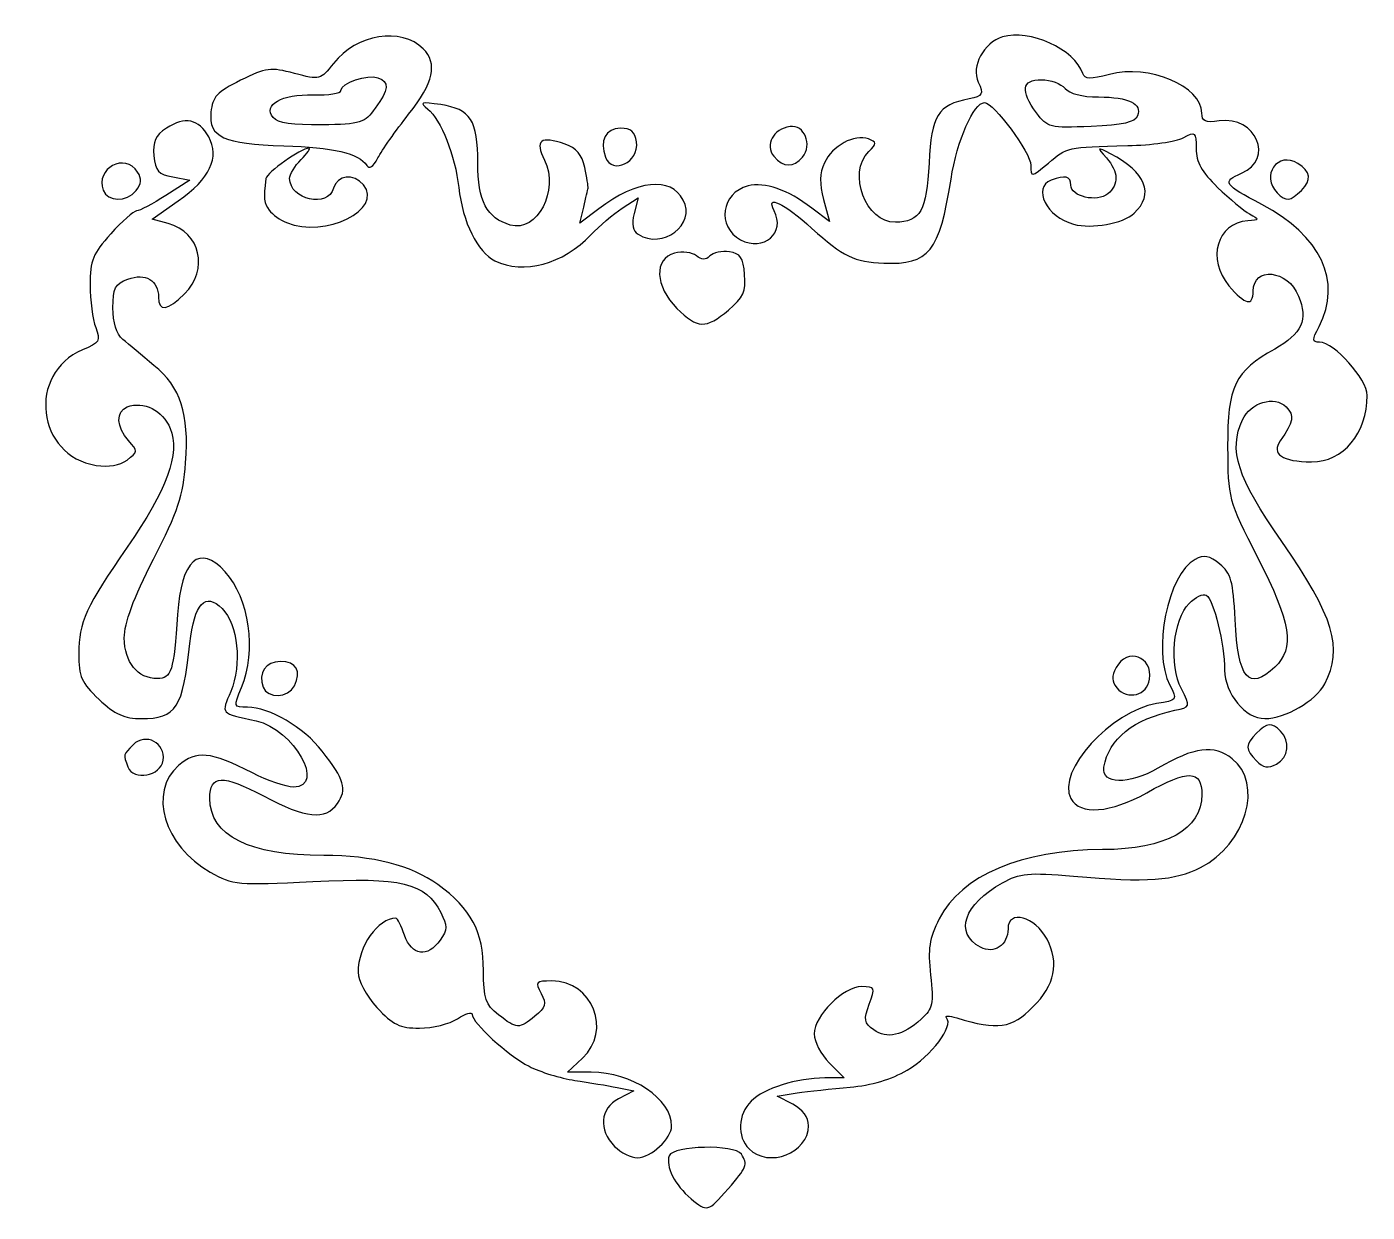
# Model space of a CAD drawing. Header units: centimetres. Extents: x -14.4 to 12.9, y -9.9 to 14.2.
import ezdxf

# ---------------------------------------------------------------- set-up
doc = ezdxf.new("R2010")
doc.units = ezdxf.units.CM
doc.header["$MEASUREMENT"] = 0
doc.layers.add('Layer 1', color=7, linetype='Continuous')

msp = doc.modelspace()

# ---------------------------------------------------------------- linework, layer by layer
at = {"layer": 'Layer 1', "color": 16}
for points, knots in [([(-7.49424, 11.41788), (-7.64506, 11.66191), (-8.18621, 11.7904), (-9.18338, 11.81896), (-9.18338, 11.81896), (-10.41487, 11.85422), (-10.72022, 11.99459), (-10.67099, 12.50282), (-10.67099, 12.50282), (-10.64061, 12.81645), (-10.54826, 12.91611), (-10.067, 13.15463), (-10.067, 13.15463), (-9.54697, 13.41237), (-9.45405, 13.42422), (-8.96938, 13.29459), (-8.96938, 13.29459), (-8.44957, 13.15556), (-8.43494, 13.1593), (-8.16919, 13.49886), (-8.16919, 13.49886), (-7.70145, 14.09652), (-6.78956, 14.24415), (-6.34035, 13.79493), (-6.34035, 13.79493), (-6.04172, 13.4963), (-6.12906, 13.1047), (-6.63786, 12.46103), (-6.63786, 12.46103), (-6.9019, 12.12699), (-7.18423, 11.7259), (-7.26526, 11.56972), (-7.26526, 11.56972), (-7.35972, 11.38766), (-7.44189, 11.33317), (-7.49424, 11.41788)], [0, 0, 0, 0, 0.1, 0.1, 0.1, 0.1, 0.2, 0.2, 0.2, 0.2, 0.3, 0.3, 0.3, 0.3, 0.4, 0.4, 0.4, 0.4, 0.5, 0.5, 0.5, 0.5, 0.6, 0.6, 0.6, 0.6, 0.7, 0.7, 0.7, 0.7, 0.8, 0.8, 0.8, 0.8, 1, 1, 1, 1]), ([(0.30489, -8.63317), (0.05555, -8.38383), (0.07517, -7.93253), (0.34718, -7.66052), (0.34718, -7.66052), (0.60638, -7.40133), (1.28258, -7.18938), (1.85335, -7.18844), (1.85335, -7.18844), (1.85335, -7.18844), (2.24717, -7.18779), (2.24717, -7.18779), (2.24717, -7.18779), (2.24717, -7.18779), (1.94057, -6.8812), (1.94057, -6.8812), (1.94057, -6.8812), (1.77194, -6.71257), (1.63398, -6.44688), (1.63398, -6.29078), (1.63398, -6.29078), (1.63398, -5.91931), (2.22975, -5.32708), (2.60343, -5.32708), (2.60343, -5.32708), (2.87861, -5.32708), (2.88629, -5.34489), (2.75778, -5.68536), (2.75778, -5.68536), (2.63976, -5.99803), (2.65137, -6.06472), (2.849, -6.20923), (2.849, -6.20923), (3.11472, -6.40353), (3.44683, -6.32776), (3.81765, -5.98825), (3.81765, -5.98825), (4.05395, -5.7719), (4.07449, -5.67537), (4.00844, -5.09157), (4.00844, -5.09157), (3.94762, -4.55394), (3.97911, -4.34973), (4.18516, -3.94584), (4.18516, -3.94584), (4.63776, -3.05868), (5.8579, -2.54127), (7.51639, -2.53323), (7.51639, -2.53323), (8.81214, -2.52694), (9.54202, -2.12255), (9.54202, -1.41093), (9.54202, -1.41093), (9.54202, -0.90709), (9.26171, -0.89763), (8.41931, -1.37305), (8.41931, -1.37305), (7.68352, -1.78831), (7.0529, -1.83626), (6.86812, -1.491), (6.86812, -1.491), (6.57259, -0.93879), (7.68879, 0.29543), (8.61813, 0.44404), (8.61813, 0.44404), (9.04287, 0.51196), (9.04727, 0.51805), (8.88962, 0.82018), (8.88962, 0.82018), (8.53005, 1.50933), (8.84686, 3.08523), (9.40504, 3.38396), (9.40504, 3.38396), (9.58659, 3.48112), (9.69504, 3.46072), (9.90628, 3.28967), (9.90628, 3.28967), (10.13796, 3.10206), (10.18211, 2.94296), (10.2204, 2.15748), (10.2204, 2.15748), (10.27954, 0.94434), (10.49393, 0.68874), (11.03192, 1.18996), (11.03192, 1.18996), (11.44307, 1.573), (11.36148, 2.08941), (10.6786, 3.42622), (10.6786, 3.42622), (10.07757, 4.6028), (10.07074, 4.62807), (10.06806, 5.68294), (10.06806, 5.68294), (10.06493, 6.91203), (10.2126, 7.21804), (11.02893, 7.67419), (11.02893, 7.67419), (11.58229, 7.98339), (11.71349, 8.27512), (11.51486, 8.75464), (11.51486, 8.75464), (11.2926, 9.29125), (10.58867, 9.36678), (10.58867, 8.85402), (10.58867, 8.85402), (10.58867, 8.53629), (10.42309, 8.57323), (10.09395, 8.9644), (10.09395, 8.9644), (9.63638, 9.50819), (9.84857, 10.24141), (10.47723, 10.28876), (10.47723, 10.28876), (10.71662, 10.3068), (10.71921, 10.31582), (10.51708, 10.4276), (10.51708, 10.4276), (10.39819, 10.49336), (10.10399, 10.73725), (9.86331, 10.96958), (9.86331, 10.96958), (9.53924, 11.28242), (9.42572, 11.48712), (9.42572, 11.75866), (9.42572, 11.75866), (9.42572, 12.10345), (9.41012, 12.11685), (9.16406, 11.98331), (9.16406, 11.98331), (9.02015, 11.9052), (8.5099, 11.83213), (8.03019, 11.82092), (8.03019, 11.82092), (6.77864, 11.79168), (6.80293, 11.79698), (6.41098, 11.46718), (6.41098, 11.46718), (6.05874, 11.17079), (6.05318, 11.17003), (6.05318, 11.41853), (6.05318, 11.41853), (6.05318, 11.6753), (5.29687, 12.69861), (5.1071, 12.69861), (5.1071, 12.69861), (4.88722, 12.69861), (4.55051, 11.92856), (4.42517, 11.13904), (4.42517, 11.13904), (4.18901, 9.65155), (3.9799, 9.39069), (3.05178, 9.4258), (3.05178, 9.4258), (2.44966, 9.44857), (2.22326, 9.55813), (1.58812, 10.13404), (1.58812, 10.13404), (1.00986, 10.65838), (0.63557, 10.83346), (0.8168, 10.49482), (0.8168, 10.49482), (1.0565, 10.04694), (0.60151, 9.65099), (0.13441, 9.90097), (0.13441, 9.90097), (-0.35917, 10.16513), (-0.26342, 10.86139), (0.28545, 10.99915), (0.28545, 10.99915), (0.62677, 11.08482), (1.09419, 10.92241), (1.58608, 10.54722), (1.58608, 10.54722), (1.58608, 10.54722), (1.94625, 10.27251), (1.94625, 10.27251), (1.94625, 10.27251), (1.94625, 10.27251), (1.82622, 10.72223), (1.82622, 10.72223), (1.82622, 10.72223), (1.73934, 11.04769), (1.74393, 11.2548), (1.84281, 11.47181), (1.84281, 11.47181), (1.99952, 11.81576), (2.46033, 12.06564), (2.74, 11.95832), (2.74, 11.95832), (2.91333, 11.89181), (2.914, 11.86871), (2.74742, 11.70213), (2.74742, 11.70213), (2.30573, 11.26045), (2.68616, 10.25157), (3.29118, 10.26012), (3.29118, 10.26012), (3.8005, 10.26732), (3.92872, 10.49187), (3.97773, 11.46244), (3.97773, 11.46244), (4.02743, 12.44657), (4.15073, 12.64496), (4.79465, 12.77685), (4.79465, 12.77685), (5.07389, 12.83404), (5.09324, 12.86889), (4.98167, 13.11375), (4.98167, 13.11375), (4.83244, 13.44127), (5.08646, 13.91373), (5.47871, 14.03823), (5.47871, 14.03823), (6.02043, 14.21016), (6.95097, 13.7848), (7.11597, 13.28982), (7.11597, 13.28982), (7.15512, 13.17237), (7.26844, 13.16891), (7.65632, 13.27336), (7.65632, 13.27336), (8.45883, 13.48945), (9.54202, 13.03467), (9.54202, 12.48163), (9.54202, 12.48163), (9.54202, 12.31616), (9.61418, 12.28431), (9.89549, 12.32559), (9.89549, 12.32559), (10.64829, 12.43608), (11.02815, 11.54403), (10.34977, 11.25879), (10.34977, 11.25879), (9.94853, 11.09008), (9.98864, 11.02829), (10.76311, 10.62202), (10.76311, 10.62202), (11.97174, 9.988), (12.41135, 9.05249), (11.93224, 8.13404), (11.93224, 8.13404), (11.78478, 7.85135), (11.78621, 7.81423), (11.94459, 7.81423), (11.94459, 7.81423), (12.2377, 7.81423), (12.91457, 7.05668), (12.91457, 6.72863), (12.91457, 6.72863), (12.91457, 5.95498), (12.42598, 5.37119), (11.78069, 5.37382), (11.78069, 5.37382), (11.18048, 5.37627), (10.94926, 5.53226), (11.14181, 5.80484), (11.14181, 5.80484), (11.41219, 6.18758), (11.43534, 6.31964), (11.26234, 6.49263), (11.26234, 6.49263), (11.02323, 6.73175), (10.53361, 6.58745), (10.37067, 6.22984), (10.37067, 6.22984), (10.0847, 5.6022), (10.25538, 5.07335), (11.17088, 3.75035), (11.17088, 3.75035), (12.24133, 2.20344), (12.42853, 1.58332), (12.04748, 0.84645), (12.04748, 0.84645), (11.86846, 0.50027), (11.24526, 0.13878), (10.82747, 0.13878), (10.82747, 0.13878), (10.42673, 0.13878), (10.0072, 0.64506), (10.0072, 1.12865), (10.0072, 1.12865), (10.0072, 1.65199), (9.78381, 2.56155), (9.63228, 2.65521), (9.63228, 2.65521), (9.56973, 2.69386), (9.41191, 2.61884), (9.28156, 2.48849), (9.28156, 2.48849), (8.9561, 2.16303), (8.87169, 1.22941), (9.12367, 0.74214), (9.12367, 0.74214), (9.31207, 0.37781), (9.31163, 0.37639), (8.99125, 0.30874), (8.99125, 0.30874), (8.14679, 0.13042), (7.63951, -0.27595), (7.54512, -0.84973), (7.54512, -0.84973), (7.48647, -1.20629), (8.05163, -1.21774), (8.64561, -0.87202), (8.64561, -0.87202), (9.39119, -0.43806), (9.78922, -0.38739), (10.1602, -0.6792), (10.1602, -0.6792), (10.80272, -1.18461), (10.44333, -2.42507), (9.51753, -2.89738), (9.51753, -2.89738), (8.98907, -3.16698), (8.42658, -3.20553), (6.92539, -3.07504), (6.92539, -3.07504), (6.00378, -2.99492), (5.83055, -3.0108), (5.47544, -3.20793), (5.47544, -3.20793), (4.68588, -3.64624), (4.48582, -4.23434), (5.02764, -4.52431), (5.02764, -4.52431), (5.3017, -4.67099), (5.588, -4.47969), (5.588, -4.14989), (5.588, -4.14989), (5.588, -3.74876), (6.13948, -3.89421), (6.38465, -4.36), (6.38465, -4.36), (6.63977, -4.84468), (6.54669, -5.29099), (6.09663, -5.74105), (6.09663, -5.74105), (5.65714, -6.18053), (5.38439, -6.21941), (4.54134, -5.96273), (4.54134, -5.96273), (4.38144, -5.91404), (4.28848, -5.91544), (4.33476, -5.96584), (4.33476, -5.96584), (4.48661, -6.13118), (4.02787, -6.73831), (3.52925, -7.03194), (3.52925, -7.03194), (3.22058, -7.2137), (2.79206, -7.34053), (2.3663, -7.37612), (2.3663, -7.37612), (1.9955, -7.40712), (1.50904, -7.46074), (1.28528, -7.49527), (1.28528, -7.49527), (1.28528, -7.49527), (0.87843, -7.55805), (0.87843, -7.55805), (0.87843, -7.55805), (0.87843, -7.55805), (1.19806, -7.72552), (1.19806, -7.72552), (1.19806, -7.72552), (1.4063, -7.83463), (1.51768, -7.98672), (1.51768, -8.16199), (1.51768, -8.16199), (1.51768, -8.71939), (0.70633, -9.03461), (0.30489, -8.63317)], [0, 0, 0, 0, 0.0106383, 0.0106383, 0.0106383, 0.0106383, 0.0212766, 0.0212766, 0.0212766, 0.0212766, 0.03191489, 0.03191489, 0.03191489, 0.03191489, 0.04255319, 0.04255319, 0.04255319, 0.04255319, 0.05319149, 0.05319149, 0.05319149, 0.05319149, 0.06382979, 0.06382979, 0.06382979, 0.06382979, 0.07446809, 0.07446809, 0.07446809, 0.07446809, 0.08510638, 0.08510638, 0.08510638, 0.08510638, 0.09574468, 0.09574468, 0.09574468, 0.09574468, 0.10638298, 0.10638298, 0.10638298, 0.10638298, 0.11702128, 0.11702128, 0.11702128, 0.11702128, 0.12765957, 0.12765957, 0.12765957, 0.12765957, 0.13829787, 0.13829787, 0.13829787, 0.13829787, 0.14893617, 0.14893617, 0.14893617, 0.14893617, 0.15957447, 0.15957447, 0.15957447, 0.15957447, 0.17021277, 0.17021277, 0.17021277, 0.17021277, 0.18085106, 0.18085106, 0.18085106, 0.18085106, 0.19148936, 0.19148936, 0.19148936, 0.19148936, 0.20212766, 0.20212766, 0.20212766, 0.20212766, 0.21276596, 0.21276596, 0.21276596, 0.21276596, 0.22340426, 0.22340426, 0.22340426, 0.22340426, 0.23404255, 0.23404255, 0.23404255, 0.23404255, 0.24468085, 0.24468085, 0.24468085, 0.24468085, 0.25531915, 0.25531915, 0.25531915, 0.25531915, 0.26595745, 0.26595745, 0.26595745, 0.26595745, 0.27659574, 0.27659574, 0.27659574, 0.27659574, 0.28723404, 0.28723404, 0.28723404, 0.28723404, 0.29787234, 0.29787234, 0.29787234, 0.29787234, 0.30851064, 0.30851064, 0.30851064, 0.30851064, 0.31914894, 0.31914894, 0.31914894, 0.31914894, 0.32978723, 0.32978723, 0.32978723, 0.32978723, 0.34042553, 0.34042553, 0.34042553, 0.34042553, 0.35106383, 0.35106383, 0.35106383, 0.35106383, 0.36170213, 0.36170213, 0.36170213, 0.36170213, 0.37234043, 0.37234043, 0.37234043, 0.37234043, 0.38297872, 0.38297872, 0.38297872, 0.38297872, 0.39361702, 0.39361702, 0.39361702, 0.39361702, 0.40425532, 0.40425532, 0.40425532, 0.40425532, 0.41489362, 0.41489362, 0.41489362, 0.41489362, 0.42553191, 0.42553191, 0.42553191, 0.42553191, 0.43617021, 0.43617021, 0.43617021, 0.43617021, 0.44680851, 0.44680851, 0.44680851, 0.44680851, 0.45744681, 0.45744681, 0.45744681, 0.45744681, 0.46808511, 0.46808511, 0.46808511, 0.46808511, 0.4787234, 0.4787234, 0.4787234, 0.4787234, 0.4893617, 0.4893617, 0.4893617, 0.4893617, 0.5, 0.5, 0.5, 0.5, 0.5106383, 0.5106383, 0.5106383, 0.5106383, 0.5212766, 0.5212766, 0.5212766, 0.5212766, 0.53191489, 0.53191489, 0.53191489, 0.53191489, 0.54255319, 0.54255319, 0.54255319, 0.54255319, 0.55319149, 0.55319149, 0.55319149, 0.55319149, 0.56382979, 0.56382979, 0.56382979, 0.56382979, 0.57446809, 0.57446809, 0.57446809, 0.57446809, 0.58510638, 0.58510638, 0.58510638, 0.58510638, 0.59574468, 0.59574468, 0.59574468, 0.59574468, 0.60638298, 0.60638298, 0.60638298, 0.60638298, 0.61702128, 0.61702128, 0.61702128, 0.61702128, 0.62765957, 0.62765957, 0.62765957, 0.62765957, 0.63829787, 0.63829787, 0.63829787, 0.63829787, 0.64893617, 0.64893617, 0.64893617, 0.64893617, 0.65957447, 0.65957447, 0.65957447, 0.65957447, 0.67021277, 0.67021277, 0.67021277, 0.67021277, 0.68085106, 0.68085106, 0.68085106, 0.68085106, 0.69148936, 0.69148936, 0.69148936, 0.69148936, 0.70212766, 0.70212766, 0.70212766, 0.70212766, 0.71276596, 0.71276596, 0.71276596, 0.71276596, 0.72340426, 0.72340426, 0.72340426, 0.72340426, 0.73404255, 0.73404255, 0.73404255, 0.73404255, 0.74468085, 0.74468085, 0.74468085, 0.74468085, 0.75531915, 0.75531915, 0.75531915, 0.75531915, 0.76595745, 0.76595745, 0.76595745, 0.76595745, 0.77659574, 0.77659574, 0.77659574, 0.77659574, 0.78723404, 0.78723404, 0.78723404, 0.78723404, 0.79787234, 0.79787234, 0.79787234, 0.79787234, 0.80851064, 0.80851064, 0.80851064, 0.80851064, 0.81914894, 0.81914894, 0.81914894, 0.81914894, 0.82978723, 0.82978723, 0.82978723, 0.82978723, 0.84042553, 0.84042553, 0.84042553, 0.84042553, 0.85106383, 0.85106383, 0.85106383, 0.85106383, 0.86170213, 0.86170213, 0.86170213, 0.86170213, 0.87234043, 0.87234043, 0.87234043, 0.87234043, 0.88297872, 0.88297872, 0.88297872, 0.88297872, 0.89361702, 0.89361702, 0.89361702, 0.89361702, 0.90425532, 0.90425532, 0.90425532, 0.90425532, 0.91489362, 0.91489362, 0.91489362, 0.91489362, 0.92553191, 0.92553191, 0.92553191, 0.92553191, 0.93617021, 0.93617021, 0.93617021, 0.93617021, 0.94680851, 0.94680851, 0.94680851, 0.94680851, 0.95744681, 0.95744681, 0.95744681, 0.95744681, 0.96808511, 0.96808511, 0.96808511, 0.96808511, 0.9787234, 0.9787234, 0.9787234, 0.9787234, 1, 1, 1, 1]), ([(-7.31957, 12.58394), (-7.04241, 12.97316), (-7.02953, 13.11642), (-7.26358, 13.20623), (-7.26358, 13.20623), (-7.47313, 13.28664), (-8.01849, 13.09835), (-8.01849, 12.94559), (-8.01849, 12.94559), (-8.01849, 12.88637), (-8.272, 12.84582), (-8.58184, 12.85549), (-8.58184, 12.85549), (-9.22689, 12.8756), (-9.61846, 12.6542), (-9.40108, 12.39228), (-9.40108, 12.39228), (-9.30908, 12.28142), (-9.00817, 12.23701), (-8.40999, 12.246), (-8.40999, 12.246), (-7.60908, 12.25804), (-7.53535, 12.28089), (-7.31957, 12.58394)], [0, 0, 0, 0, 0.14285714, 0.14285714, 0.14285714, 0.14285714, 0.28571429, 0.28571429, 0.28571429, 0.28571429, 0.42857143, 0.42857143, 0.42857143, 0.42857143, 0.57142857, 0.57142857, 0.57142857, 0.57142857, 0.71428571, 0.71428571, 0.71428571, 0.71428571, 1, 1, 1, 1]), ([(8.22885, 12.42905), (8.32539, 12.68064), (8.05544, 12.81107), (7.43388, 12.81313), (7.43388, 12.81313), (7.09923, 12.81423), (6.84097, 12.88087), (6.75094, 12.98935), (6.75094, 12.98935), (6.67132, 13.08529), (6.45558, 13.16379), (6.27153, 13.16379), (6.27153, 13.16379), (5.8686, 13.16379), (5.83517, 12.94331), (6.16943, 12.49039), (6.16943, 12.49039), (6.39198, 12.18883), (6.43978, 12.17694), (7.2815, 12.2138), (7.2815, 12.2138), (7.93548, 12.24244), (8.17842, 12.29764), (8.22885, 12.42905)], [0, 0, 0, 0, 0.14285714, 0.14285714, 0.14285714, 0.14285714, 0.28571429, 0.28571429, 0.28571429, 0.28571429, 0.42857143, 0.42857143, 0.42857143, 0.42857143, 0.57142857, 0.57142857, 0.57142857, 0.57142857, 0.71428571, 0.71428571, 0.71428571, 0.71428571, 1, 1, 1, 1]), ([(-4.87853, 9.47406), (-5.23706, 9.65235), (-5.53559, 10.2571), (-5.61577, 10.96755), (-5.61577, 10.96755), (-5.6895, 11.62084), (-5.97876, 12.35179), (-6.24878, 12.56719), (-6.24878, 12.56719), (-6.42376, 12.70677), (-6.39091, 12.71791), (-5.98371, 12.65707), (-5.98371, 12.65707), (-5.37289, 12.56581), (-5.22742, 12.33713), (-5.22742, 11.46817), (-5.22742, 11.46817), (-5.22742, 10.69191), (-5.04394, 10.3415), (-4.56467, 10.20243), (-4.56467, 10.20243), (-4.01904, 10.0441), (-3.56126, 10.91157), (-3.867, 11.52445), (-3.867, 11.52445), (-4.0702, 11.93177), (-3.95034, 12.02596), (-3.44835, 11.85344), (-3.44835, 11.85344), (-3.21605, 11.77361), (-3.1009, 11.6373), (-3.04582, 11.37698), (-3.04582, 11.37698), (-3.00339, 11.17643), (-2.97302, 10.98617), (-2.97834, 10.95419), (-2.97834, 10.95419), (-2.98365, 10.92221), (-3.02293, 10.74789), (-3.06563, 10.56682), (-3.06563, 10.56682), (-3.06563, 10.56682), (-3.14326, 10.2376), (-3.14326, 10.2376), (-3.14326, 10.2376), (-3.14326, 10.2376), (-2.76021, 10.52977), (-2.76021, 10.52977), (-2.76021, 10.52977), (-1.98172, 11.12355), (-1.29486, 11.19631), (-1.0359, 10.71243), (-1.0359, 10.71243), (-0.76988, 10.21537), (-1.45573, 9.69515), (-1.95783, 10.01313), (-1.95783, 10.01313), (-2.06769, 10.08271), (-2.09331, 10.21726), (-2.03838, 10.43613), (-2.03838, 10.43613), (-2.03838, 10.43613), (-1.95782, 10.75709), (-1.95782, 10.75709), (-1.95782, 10.75709), (-1.95782, 10.75709), (-2.2843, 10.54433), (-2.2843, 10.54433), (-2.2843, 10.54433), (-2.46387, 10.42732), (-2.75031, 10.183), (-2.92084, 10.0014), (-2.92084, 10.0014), (-3.4796, 9.40639), (-4.29872, 9.18575), (-4.87853, 9.47406)], [0, 0, 0, 0, 0.05, 0.05, 0.05, 0.05, 0.1, 0.1, 0.1, 0.1, 0.15, 0.15, 0.15, 0.15, 0.2, 0.2, 0.2, 0.2, 0.25, 0.25, 0.25, 0.25, 0.3, 0.3, 0.3, 0.3, 0.35, 0.35, 0.35, 0.35, 0.4, 0.4, 0.4, 0.4, 0.45, 0.45, 0.45, 0.45, 0.5, 0.5, 0.5, 0.5, 0.55, 0.55, 0.55, 0.55, 0.6, 0.6, 0.6, 0.6, 0.65, 0.65, 0.65, 0.65, 0.7, 0.7, 0.7, 0.7, 0.75, 0.75, 0.75, 0.75, 0.8, 0.8, 0.8, 0.8, 0.85, 0.85, 0.85, 0.85, 0.9, 0.9, 0.9, 0.9, 1, 1, 1, 1]), ([(-2.43634, -8.58333), (-2.77302, -8.24665), (-2.73703, -7.81237), (-2.35589, -7.61268), (-2.35589, -7.61268), (-2.35589, -7.61268), (-2.04285, -7.44866), (-2.04285, -7.44866), (-2.04285, -7.44866), (-2.04285, -7.44866), (-2.38497, -7.3826), (-2.38497, -7.3826), (-2.38497, -7.3826), (-2.57313, -7.34626), (-2.96258, -7.2813), (-3.2504, -7.23823), (-3.2504, -7.23823), (-3.53823, -7.19516), (-3.9569, -7.06614), (-4.18076, -6.95153), (-4.18076, -6.95153), (-4.61625, -6.72857), (-5.34371, -6.06584), (-5.34371, -5.89207), (-5.34371, -5.89207), (-5.34371, -5.83422), (-5.47625, -5.87373), (-5.63824, -5.97987), (-5.63824, -5.97987), (-5.80023, -6.08601), (-6.14986, -6.17286), (-6.4152, -6.17286), (-6.4152, -6.17286), (-6.82106, -6.17286), (-6.9589, -6.106), (-7.28362, -5.75167), (-7.28362, -5.75167), (-7.51089, -5.50368), (-7.66961, -5.20787), (-7.66961, -5.03227), (-7.66961, -5.03227), (-7.66961, -4.50794), (-7.26562, -3.93154), (-6.89813, -3.93154), (-6.89813, -3.93154), (-6.86805, -3.93154), (-6.78871, -4.08854), (-6.72182, -4.28042), (-6.72182, -4.28042), (-6.57678, -4.69648), (-6.24928, -4.74113), (-5.99591, -4.37938), (-5.99591, -4.37938), (-5.84404, -4.16256), (-5.84249, -4.0876), (-5.98419, -3.81359), (-5.98419, -3.81359), (-6.2963, -3.21004), (-6.78575, -3.09168), (-8.59065, -3.1833), (-8.59065, -3.1833), (-10.13968, -3.26193), (-10.21704, -3.25486), (-10.68452, -2.99212), (-10.68452, -2.99212), (-11.62891, -2.46135), (-11.95718, -1.35722), (-11.3308, -0.81843), (-11.3308, -0.81843), (-10.96382, -0.50277), (-10.69392, -0.52996), (-9.82429, -0.97022), (-9.82429, -0.97022), (-9.513, -1.12782), (-9.13635, -1.25676), (-8.98729, -1.25676), (-8.98729, -1.25676), (-8.31572, -1.25676), (-8.98021, -0.07714), (-9.74741, 0.09263), (-9.74741, 0.09263), (-10.49224, 0.25745), (-10.4623, 0.22278), (-10.26586, 0.69293), (-10.26586, 0.69293), (-10.03572, 1.24374), (-10.12067, 2.06005), (-10.44152, 2.38091), (-10.44152, 2.38091), (-10.78752, 2.72691), (-11.01076, 2.48609), (-11.09906, 1.67155), (-11.09906, 1.67155), (-11.24244, 0.34905), (-11.37823, 0.13878), (-12.08883, 0.13878), (-12.08883, 0.13878), (-12.43843, 0.13878), (-12.62908, 0.22522), (-12.95274, 0.53047), (-12.95274, 0.53047), (-13.31404, 0.87122), (-13.36805, 0.99296), (-13.36805, 1.4666), (-13.36805, 1.4666), (-13.36805, 2.098), (-13.21629, 2.43017), (-12.37728, 3.63528), (-12.37728, 3.63528), (-11.56604, 4.8005), (-11.29332, 5.55315), (-11.50084, 6.05415), (-11.50084, 6.05415), (-11.65535, 6.42715), (-12.04441, 6.62154), (-12.37928, 6.49303), (-12.37928, 6.49303), (-12.61313, 6.4033), (-12.60033, 6.08119), (-12.35201, 5.8068), (-12.35201, 5.8068), (-12.15969, 5.59429), (-12.16108, 5.57539), (-12.38109, 5.41139), (-12.38109, 5.41139), (-12.53022, 5.30021), (-12.75421, 5.26143), (-13.01291, 5.30199), (-13.01291, 5.30199), (-14.22884, 5.49263), (-14.4269, 7.18057), (-13.28913, 7.65596), (-13.28913, 7.65596), (-12.94461, 7.79991), (-12.91951, 7.84287), (-13.02216, 8.11285), (-13.02216, 8.11285), (-13.08447, 8.27675), (-13.13546, 8.66895), (-13.13546, 8.98441), (-13.13546, 8.98441), (-13.13546, 9.48009), (-13.07834, 9.6212), (-12.71489, 10.0235), (-12.71489, 10.0235), (-12.48358, 10.27953), (-12.24705, 10.48901), (-12.18926, 10.48901), (-12.18926, 10.48901), (-12.13147, 10.48901), (-11.86281, 10.63086), (-11.59224, 10.80424), (-11.59224, 10.80424), (-11.59224, 10.80424), (-11.1003, 11.11946), (-11.1003, 11.11946), (-11.1003, 11.11946), (-11.1003, 11.11946), (-11.44918, 11.1827), (-11.44918, 11.1827), (-11.44918, 11.1827), (-11.73996, 11.23541), (-11.80405, 11.30762), (-11.83398, 11.61623), (-11.83398, 11.61623), (-11.86205, 11.90577), (-11.80624, 12.02823), (-11.57803, 12.17775), (-11.57803, 12.17775), (-11.20313, 12.4234), (-10.91678, 12.36437), (-10.71575, 12.00002), (-10.71575, 12.00002), (-10.48505, 11.58188), (-10.69057, 11.14957), (-11.33647, 10.69429), (-11.33647, 10.69429), (-11.33647, 10.69429), (-11.86875, 10.31911), (-11.86875, 10.31911), (-11.86875, 10.31911), (-11.86875, 10.31911), (-11.54281, 10.23193), (-11.54281, 10.23193), (-11.54281, 10.23193), (-10.88452, 10.05588), (-10.70964, 9.29912), (-11.21131, 8.79745), (-11.21131, 8.79745), (-11.55245, 8.45631), (-11.73992, 8.43251), (-11.73992, 8.73035), (-11.73992, 8.73035), (-11.73992, 9.07453), (-12.01033, 9.23385), (-12.3654, 9.09885), (-12.3654, 9.09885), (-12.62468, 9.00027), (-12.67028, 8.91292), (-12.67028, 8.51488), (-12.67028, 8.51488), (-12.67028, 8.21386), (-12.59765, 7.98386), (-12.46676, 7.87038), (-12.46676, 7.87038), (-12.35483, 7.77334), (-12.0702, 7.53522), (-11.83424, 7.34124), (-11.83424, 7.34124), (-11.28546, 6.89007), (-11.11437, 6.36532), (-11.18666, 5.355), (-11.18666, 5.355), (-11.23454, 4.68578), (-11.34023, 4.36861), (-11.84073, 3.39203), (-11.84073, 3.39203), (-12.25203, 2.58951), (-12.43769, 2.08894), (-12.43769, 1.78252), (-12.43769, 1.78252), (-12.43769, 1.28613), (-12.16628, 0.95284), (-11.76205, 0.95284), (-11.76205, 0.95284), (-11.47525, 0.95284), (-11.42935, 1.09974), (-11.35299, 2.26229), (-11.35299, 2.26229), (-11.27978, 3.37666), (-10.90484, 3.71259), (-10.38077, 3.13337), (-10.38077, 3.13337), (-9.88662, 2.58723), (-9.73602, 1.52065), (-10.04771, 0.77466), (-10.04771, 0.77466), (-10.21372, 0.37736), (-10.21192, 0.37137), (-9.92679, 0.37137), (-9.92679, 0.37137), (-9.47807, 0.37137), (-8.77783, -0.03996), (-8.39995, -0.52552), (-8.39995, -0.52552), (-7.94163, -1.11443), (-7.88783, -1.3008), (-8.092, -1.59229), (-8.092, -1.59229), (-8.33582, -1.94038), (-8.72907, -1.89997), (-9.60108, -1.43722), (-9.60108, -1.43722), (-10.43642, -0.99393), (-10.69327, -1.00543), (-10.69327, -1.48611), (-10.69327, -1.48611), (-10.69327, -2.2525), (-9.8959, -2.6523), (-8.36737, -2.6523), (-8.36737, -2.6523), (-7.3725, -2.6523), (-6.58509, -2.85335), (-6.04352, -3.24566), (-6.04352, -3.24566), (-5.35985, -3.74091), (-5.11208, -4.20701), (-5.11156, -4.99882), (-5.11156, -4.99882), (-5.11118, -5.57332), (-5.07132, -5.69038), (-4.8047, -5.90011), (-4.8047, -5.90011), (-4.43106, -6.19401), (-4.39014, -6.19565), (-4.06187, -5.92983), (-4.06187, -5.92983), (-3.83969, -5.74992), (-3.8211, -5.6808), (-3.93678, -5.46465), (-3.93678, -5.46465), (-4.06278, -5.22922), (-4.04662, -5.21078), (-3.71439, -5.21078), (-3.71439, -5.21078), (-2.8878, -5.21078), (-2.48763, -6.22532), (-3.09294, -6.78631), (-3.09294, -6.78631), (-3.09294, -6.78631), (-3.40066, -7.0715), (-3.40066, -7.0715), (-3.40066, -7.0715), (-3.40066, -7.0715), (-2.91387, -7.0715), (-2.91387, -7.0715), (-2.91387, -7.0715), (-2.08649, -7.0715), (-1.27339, -7.6153), (-1.27339, -8.16865), (-1.27339, -8.16865), (-1.27339, -8.42546), (-1.69431, -8.81592), (-1.97116, -8.81592), (-1.97116, -8.81592), (-2.09909, -8.81592), (-2.30842, -8.71125), (-2.43634, -8.58333)], [0, 0, 0, 0, 0.01282051, 0.01282051, 0.01282051, 0.01282051, 0.02564103, 0.02564103, 0.02564103, 0.02564103, 0.03846154, 0.03846154, 0.03846154, 0.03846154, 0.05128205, 0.05128205, 0.05128205, 0.05128205, 0.06410256, 0.06410256, 0.06410256, 0.06410256, 0.07692308, 0.07692308, 0.07692308, 0.07692308, 0.08974359, 0.08974359, 0.08974359, 0.08974359, 0.1025641, 0.1025641, 0.1025641, 0.1025641, 0.11538462, 0.11538462, 0.11538462, 0.11538462, 0.12820513, 0.12820513, 0.12820513, 0.12820513, 0.14102564, 0.14102564, 0.14102564, 0.14102564, 0.15384615, 0.15384615, 0.15384615, 0.15384615, 0.16666667, 0.16666667, 0.16666667, 0.16666667, 0.17948718, 0.17948718, 0.17948718, 0.17948718, 0.19230769, 0.19230769, 0.19230769, 0.19230769, 0.20512821, 0.20512821, 0.20512821, 0.20512821, 0.21794872, 0.21794872, 0.21794872, 0.21794872, 0.23076923, 0.23076923, 0.23076923, 0.23076923, 0.24358974, 0.24358974, 0.24358974, 0.24358974, 0.25641026, 0.25641026, 0.25641026, 0.25641026, 0.26923077, 0.26923077, 0.26923077, 0.26923077, 0.28205128, 0.28205128, 0.28205128, 0.28205128, 0.29487179, 0.29487179, 0.29487179, 0.29487179, 0.30769231, 0.30769231, 0.30769231, 0.30769231, 0.32051282, 0.32051282, 0.32051282, 0.32051282, 0.33333333, 0.33333333, 0.33333333, 0.33333333, 0.34615385, 0.34615385, 0.34615385, 0.34615385, 0.35897436, 0.35897436, 0.35897436, 0.35897436, 0.37179487, 0.37179487, 0.37179487, 0.37179487, 0.38461538, 0.38461538, 0.38461538, 0.38461538, 0.3974359, 0.3974359, 0.3974359, 0.3974359, 0.41025641, 0.41025641, 0.41025641, 0.41025641, 0.42307692, 0.42307692, 0.42307692, 0.42307692, 0.43589744, 0.43589744, 0.43589744, 0.43589744, 0.44871795, 0.44871795, 0.44871795, 0.44871795, 0.46153846, 0.46153846, 0.46153846, 0.46153846, 0.47435897, 0.47435897, 0.47435897, 0.47435897, 0.48717949, 0.48717949, 0.48717949, 0.48717949, 0.5, 0.5, 0.5, 0.5, 0.51282051, 0.51282051, 0.51282051, 0.51282051, 0.52564103, 0.52564103, 0.52564103, 0.52564103, 0.53846154, 0.53846154, 0.53846154, 0.53846154, 0.55128205, 0.55128205, 0.55128205, 0.55128205, 0.56410256, 0.56410256, 0.56410256, 0.56410256, 0.57692308, 0.57692308, 0.57692308, 0.57692308, 0.58974359, 0.58974359, 0.58974359, 0.58974359, 0.6025641, 0.6025641, 0.6025641, 0.6025641, 0.61538462, 0.61538462, 0.61538462, 0.61538462, 0.62820513, 0.62820513, 0.62820513, 0.62820513, 0.64102564, 0.64102564, 0.64102564, 0.64102564, 0.65384615, 0.65384615, 0.65384615, 0.65384615, 0.66666667, 0.66666667, 0.66666667, 0.66666667, 0.67948718, 0.67948718, 0.67948718, 0.67948718, 0.69230769, 0.69230769, 0.69230769, 0.69230769, 0.70512821, 0.70512821, 0.70512821, 0.70512821, 0.71794872, 0.71794872, 0.71794872, 0.71794872, 0.73076923, 0.73076923, 0.73076923, 0.73076923, 0.74358974, 0.74358974, 0.74358974, 0.74358974, 0.75641026, 0.75641026, 0.75641026, 0.75641026, 0.76923077, 0.76923077, 0.76923077, 0.76923077, 0.78205128, 0.78205128, 0.78205128, 0.78205128, 0.79487179, 0.79487179, 0.79487179, 0.79487179, 0.80769231, 0.80769231, 0.80769231, 0.80769231, 0.82051282, 0.82051282, 0.82051282, 0.82051282, 0.83333333, 0.83333333, 0.83333333, 0.83333333, 0.84615385, 0.84615385, 0.84615385, 0.84615385, 0.85897436, 0.85897436, 0.85897436, 0.85897436, 0.87179487, 0.87179487, 0.87179487, 0.87179487, 0.88461538, 0.88461538, 0.88461538, 0.88461538, 0.8974359, 0.8974359, 0.8974359, 0.8974359, 0.91025641, 0.91025641, 0.91025641, 0.91025641, 0.92307692, 0.92307692, 0.92307692, 0.92307692, 0.93589744, 0.93589744, 0.93589744, 0.93589744, 0.94871795, 0.94871795, 0.94871795, 0.94871795, 0.96153846, 0.96153846, 0.96153846, 0.96153846, 0.97435897, 0.97435897, 0.97435897, 0.97435897, 1, 1, 1, 1]), ([(-2.62427, 11.58702), (-2.75063, 11.9163), (-2.61599, 12.17529), (-2.31845, 12.17529), (-2.31845, 12.17529), (-2.10218, 12.17529), (-2.01942, 12.10533), (-1.99006, 11.8977), (-1.99006, 11.8977), (-1.9319, 11.48638), (-2.4822, 11.2168), (-2.62427, 11.58702)], [0, 0, 0, 0, 0.25, 0.25, 0.25, 0.25, 0.5, 0.5, 0.5, 0.5, 1, 1, 1, 1]), ([(0.81182, 11.60356), (0.61973, 11.83501), (0.79583, 12.15944), (1.14161, 12.21114), (1.14161, 12.21114), (1.43421, 12.25489), (1.60466, 11.83875), (1.39675, 11.58823), (1.39675, 11.58823), (1.21437, 11.36847), (1.00232, 11.37402), (0.81182, 11.60356)], [0, 0, 0, 0, 0.25, 0.25, 0.25, 0.25, 0.5, 0.5, 0.5, 0.5, 1, 1, 1, 1]), ([(-9.12733, 10.25078), (-9.25747, 10.30354), (-9.41773, 10.41797), (-9.48345, 10.50508), (-9.48345, 10.50508), (-9.59254, 10.64966), (-9.60145, 10.73843), (-9.54803, 11.14822), (-9.54803, 11.14822), (-9.53149, 11.27513), (-8.83593, 11.76825), (-8.67346, 11.76825), (-8.67346, 11.76825), (-8.63304, 11.76825), (-8.70463, 11.66359), (-8.83255, 11.53566), (-8.83255, 11.53566), (-8.96048, 11.40774), (-9.06514, 11.23504), (-9.06514, 11.15189), (-9.06514, 11.15189), (-9.06514, 10.71692), (-8.27603, 10.54293), (-8.16848, 10.95419), (-8.16848, 10.95419), (-8.09771, 11.22482), (-7.75985, 11.2612), (-7.55948, 11.01977), (-7.55948, 11.01977), (-7.1458, 10.52132), (-8.34441, 9.93344), (-9.12733, 10.25078)], [0, 0, 0, 0, 0.11111111, 0.11111111, 0.11111111, 0.11111111, 0.22222222, 0.22222222, 0.22222222, 0.22222222, 0.33333333, 0.33333333, 0.33333333, 0.33333333, 0.44444444, 0.44444444, 0.44444444, 0.44444444, 0.55555556, 0.55555556, 0.55555556, 0.55555556, 0.66666667, 0.66666667, 0.66666667, 0.66666667, 0.77777778, 0.77777778, 0.77777778, 0.77777778, 1, 1, 1, 1]), ([(6.92539, 10.21867), (6.37744, 10.36417), (6.07295, 10.96393), (6.46972, 11.11619), (6.46972, 11.11619), (6.75997, 11.22757), (6.86724, 11.20014), (6.86724, 11.01455), (6.86724, 11.01455), (6.86724, 10.78262), (7.40617, 10.65782), (7.62466, 10.83915), (7.62466, 10.83915), (7.85409, 11.02955), (7.84316, 11.2915), (7.59408, 11.5725), (7.59408, 11.5725), (7.39544, 11.7966), (7.39753, 11.79855), (7.6813, 11.65394), (7.6813, 11.65394), (8.39686, 11.28929), (8.58118, 10.82426), (8.16091, 10.44392), (8.16091, 10.44392), (7.92651, 10.2318), (7.30362, 10.11824), (6.92539, 10.21867)], [0, 0, 0, 0, 0.125, 0.125, 0.125, 0.125, 0.25, 0.25, 0.25, 0.25, 0.375, 0.375, 0.375, 0.375, 0.5, 0.5, 0.5, 0.5, 0.625, 0.625, 0.625, 0.625, 0.75, 0.75, 0.75, 0.75, 1, 1, 1, 1]), ([(-12.86688, 10.91185), (-13.03821, 11.35832), (-12.42033, 11.68636), (-12.16637, 11.28375), (-12.16637, 11.28375), (-12.07767, 11.14313), (-12.08608, 11.03946), (-12.19701, 10.90579), (-12.19701, 10.90579), (-12.39594, 10.6661), (-12.77389, 10.66952), (-12.86688, 10.91185)], [0, 0, 0, 0, 0.25, 0.25, 0.25, 0.25, 0.5, 0.5, 0.5, 0.5, 1, 1, 1, 1]), ([(11.07711, 10.86115), (10.73261, 11.20565), (11.09223, 11.71513), (11.49884, 11.45864), (11.49884, 11.45864), (11.76324, 11.29187), (11.78651, 11.12199), (11.57406, 10.90954), (11.57406, 10.90954), (11.34947, 10.68495), (11.26185, 10.67642), (11.07711, 10.86115)], [0, 0, 0, 0, 0.25, 0.25, 0.25, 0.25, 0.5, 0.5, 0.5, 0.5, 1, 1, 1, 1]), ([(-1.16604, 8.50305), (-1.61596, 8.95297), (-1.64003, 9.52058), (-1.21374, 9.62757), (-1.21374, 9.62757), (-1.053, 9.66791), (-0.85289, 9.64399), (-0.76905, 9.57441), (-0.76905, 9.57441), (-0.66159, 9.48522), (-0.5802, 9.4843), (-0.49323, 9.57127), (-0.49323, 9.57127), (-0.42538, 9.63912), (-0.24608, 9.67713), (-0.09479, 9.65572), (-0.09479, 9.65572), (0.1284, 9.62414), (0.18693, 9.53745), (0.21546, 9.19616), (0.21546, 9.19616), (0.24479, 8.84542), (0.19017, 8.72465), (-0.11327, 8.46932), (-0.11327, 8.46932), (-0.57727, 8.07889), (-0.74733, 8.08434), (-1.16604, 8.50305)], [0, 0, 0, 0, 0.125, 0.125, 0.125, 0.125, 0.25, 0.25, 0.25, 0.25, 0.375, 0.375, 0.375, 0.375, 0.5, 0.5, 0.5, 0.5, 0.625, 0.625, 0.625, 0.625, 0.75, 0.75, 0.75, 0.75, 1, 1, 1, 1]), ([(7.80842, 0.76535), (7.70135, 0.89437), (7.69761, 0.9986), (7.79362, 1.178), (7.79362, 1.178), (8.01595, 1.59343), (8.5429, 1.40953), (8.47647, 0.93969), (8.47647, 0.93969), (8.43008, 0.61159), (8.02399, 0.50562), (7.80842, 0.76535)], [0, 0, 0, 0, 0.25, 0.25, 0.25, 0.25, 0.5, 0.5, 0.5, 0.5, 1, 1, 1, 1]), ([(-9.60456, 0.7784), (-9.71475, 1.06554), (-9.55604, 1.30173), (-9.25293, 1.30173), (-9.25293, 1.30173), (-8.92856, 1.30173), (-8.81553, 1.1052), (-8.96865, 0.80747), (-8.96865, 0.80747), (-9.09677, 0.55837), (-9.51283, 0.53935), (-9.60456, 0.7784)], [0, 0, 0, 0, 0.25, 0.25, 0.25, 0.25, 0.5, 0.5, 0.5, 0.5, 1, 1, 1, 1]), ([(10.65489, -0.7249), (10.42561, -0.49561), (10.42566, -0.38974), (10.65513, -0.16027), (10.65513, -0.16027), (10.87446, 0.05907), (10.96297, 0.06685), (11.14688, -0.11707), (11.14688, -0.11707), (11.35631, -0.32649), (11.31507, -0.65178), (11.06193, -0.78726), (11.06193, -0.78726), (10.89245, -0.87796), (10.79267, -0.86267), (10.65489, -0.7249)], [0, 0, 0, 0, 0.2, 0.2, 0.2, 0.2, 0.4, 0.4, 0.4, 0.4, 0.6, 0.6, 0.6, 0.6, 1, 1, 1, 1]), ([(-12.36469, -0.84651), (-12.46189, -0.5932), (-12.46399, -0.6019), (-12.25517, -0.39309), (-12.25517, -0.39309), (-12.00439, -0.1423), (-11.59502, -0.35664), (-11.64564, -0.71223), (-11.64564, -0.71223), (-11.69119, -1.03213), (-12.25318, -1.13708), (-12.36469, -0.84651)], [0, 0, 0, 0, 0.25, 0.25, 0.25, 0.25, 0.5, 0.5, 0.5, 0.5, 1, 1, 1, 1]), ([(-0.87836, -9.65037), (-1.20662, -9.37597), (-1.40371, -8.98777), (-1.32238, -8.77582), (-1.32238, -8.77582), (-1.24166, -8.56549), (0.01512, -8.53771), (0.14944, -8.74329), (0.14944, -8.74329), (0.28497, -8.95074), (0.25995, -9.01591), (-0.12249, -9.45149), (-0.12249, -9.45149), (-0.53574, -9.92216), (-0.54905, -9.92566), (-0.87836, -9.65037)], [0, 0, 0, 0, 0.2, 0.2, 0.2, 0.2, 0.4, 0.4, 0.4, 0.4, 0.6, 0.6, 0.6, 0.6, 1, 1, 1, 1])]:
    msp.add_open_spline(points, degree=3, knots=knots, dxfattribs=at)

doc.saveas('drawing.dxf')
